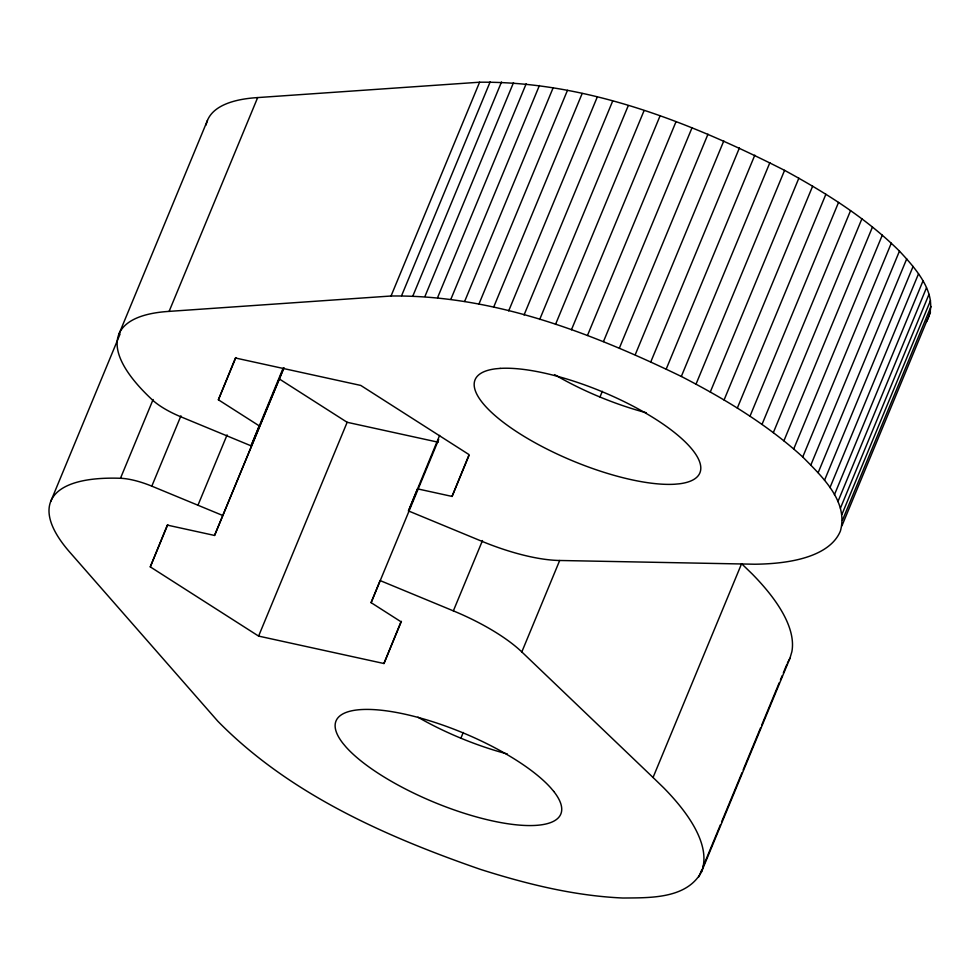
<?xml version="1.0" encoding="UTF-8"?>
<svg xmlns="http://www.w3.org/2000/svg" width="980" height="980" viewBox="0 0 980 980"><rect width="100%" height="100%" fill="white"/><g stroke="black" fill="none" stroke-linecap="round" stroke-linejoin="round"><path stroke-width="1.47" d="M468.955 455.627L452.062 496.419L417.48 488.849L408.476 510.935L481.744 541.242A100.658 31.103 22.5 0 0 559.09 560.474L754.723 564.223A349.762 108.082 22.5 0 0 840.436 530.927C848.643 501.111 821.595 476.17 802.742 456.986C766.691 424.107 724.502 398.774 681.321 376.455C590.928 332.784 492.867 294.76 391.032 296.009L169.111 311.383A243.322 75.191 22.5 0 0 152.402 399.938A41.993 12.973 22.5 0 0 180.198 416.524L251.088 445.839L283.122 368.198M926.492 321.844C940.543 295.838 916.141 269.096 899.456 251.113C866.038 217.952 825.711 192.766 784.576 170.349C690.202 122.488 586.971 81.279 479.588 82.21L257.667 97.584A243.322 75.191 22.5 0 0 206.119 124.975M701.374 872.102L789.929 658.303L791.852 651.761A349.762 108.082 22.5 0 0 752.175 573.949L741.603 563.684L653.048 777.483L663.619 787.736A349.762 108.082 22.5 0 1 701.374 872.102C686.453 899.089 649.728 897.741 622.974 898.023C574.317 895.892 526.652 884.046 480.396 869.37C385.434 836.418 289.125 793.935 217.744 721.133L70.585 553.112A243.322 75.191 22.5 0 1 120.479 478.277L153.101 399.509M401.433 621.332L383.952 663.521L258.598 636.094L150.283 566.881L167.311 525.109L214.559 535.448L283.894 368.063M251.088 445.839L259.235 425.871L218.393 399.779L235.421 357.994L360.775 385.434L469.089 454.634L452.062 496.419M214.559 535.448L283.882 367.782M383.952 663.521L400.979 621.749L371.102 602.651L380.105 580.564L453.36 610.871A100.658 31.103 22.5 0 1 521.813 651.933L653.048 777.483M118.899 334.217L207.454 120.418M50.789 501.319L120.111 333.947M169.111 311.383L257.667 97.584M120.479 478.277A41.993 12.973 22.5 0 1 151.814 486.154L180.945 415.826M218.393 399.779L235.874 357.577M150.283 566.881L167.764 524.692M197.96 505.239L227.091 434.912M391.032 296.009L479.588 82.21M258.598 636.094L347.153 422.294L438.183 442.213M401.616 295.629L490.172 81.842M412.948 295.776L501.503 81.977M424.952 296.425L513.508 82.638M437.607 297.589L526.162 83.802M450.861 299.268L539.417 85.481M464.643 301.448L553.198 87.649M478.914 304.118L567.469 90.319M408.476 510.935L439.628 435.402M371.102 602.651L438.673 439.493M493.614 307.267L582.169 93.48M508.681 310.893L597.237 97.094M524.055 314.972L612.623 101.173M539.686 319.48L628.241 105.693M555.513 324.417L644.068 110.63M453.36 610.871L482.491 540.543M571.45 329.758L660.018 115.971M587.461 335.479L676.016 121.692M603.472 341.567L692.027 127.768M619.421 347.974L707.977 134.187M599.993 396.949L602.332 391.302M460.918 738.124L463.258 732.477M635.236 354.699L723.791 140.912M521.813 651.933L559.678 560.499M650.867 361.706L739.422 147.919M666.253 368.97L754.808 155.171M681.321 376.455L769.876 162.656M696.02 384.136L784.576 170.349M710.292 391.988L798.847 178.201M724.073 399.975L812.641 186.175M737.327 408.06L825.883 194.273M749.982 416.231L838.537 202.431M761.999 424.426L850.554 210.639M773.33 432.633L861.886 218.846M783.914 440.816L872.47 227.029M793.739 448.95L882.294 235.151M802.742 456.986L891.298 243.187M810.901 464.9L899.456 251.113M818.165 472.666L906.721 258.867M824.535 480.249L913.091 266.45M829.962 487.611L918.517 273.824M834.433 494.741L922.989 280.942M837.925 501.601L926.48 287.802M840.436 508.155L928.991 294.355M841.942 514.39L930.498 300.603M842.445 520.282L931 306.483M841.942 525.795L930.498 312.007M698.863 876.818L701.778 869.774M702.942 866.969L720.423 824.768M721.586 821.963L741.983 772.73M743.146 769.913L760.615 727.723M761.791 724.906L779.259 682.705M780.435 679.899L782.175 675.673M783.339 672.868L786.842 664.428M787.418 663.019L789.929 658.303M151.814 486.154L222.705 515.468M278.81 378.635L347.153 422.294M507.297 753.951A121.655 37.595 22.5 0 1 417.933 717.189M646.371 412.764A121.655 37.595 22.5 0 1 554.558 374.593M500.168 368.394L495.807 368.786A121.655 37.595 22.5 0 0 518.053 432.609A121.655 37.595 22.5 0 0 674.804 484.218L679.177 483.826A121.655 37.595 22.5 0 0 656.931 420.016A121.655 37.595 22.5 0 0 500.168 368.394M553.774 791.46L550.944 788.092A121.655 37.595 22.5 0 0 403.405 713.857A121.655 37.595 22.5 0 0 343.074 743.514L345.891 746.883A121.655 37.595 22.5 0 0 493.43 821.117A121.655 37.595 22.5 0 0 553.774 791.46"/></g></svg>
